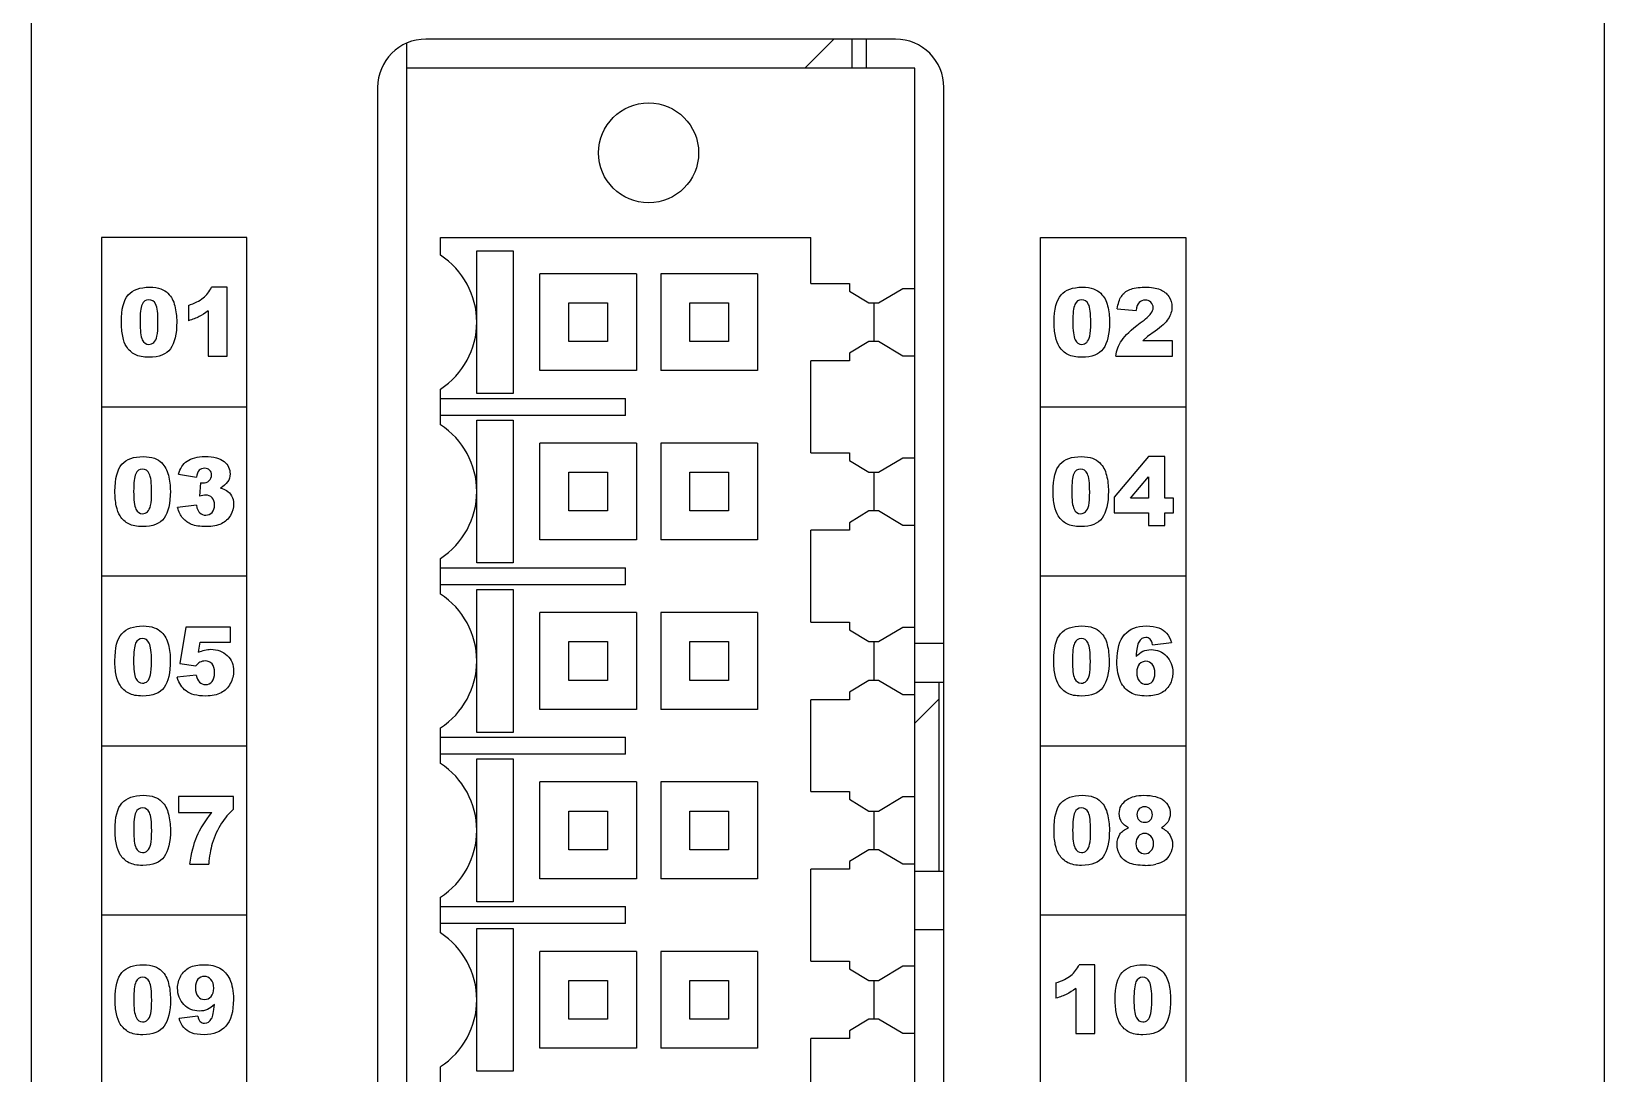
# Model space of a CAD drawing. Header units: millimetres. Extents: x 110 to 143, y 36 to 166.
# Drawn here: x 110.25 to 142.75, y 100.93 to 122.46 of the extents above; entities that cross this region are included whole.
import ezdxf

# ---------------------------------------------------------------- set-up
doc = ezdxf.new("R2010")
doc.units = ezdxf.units.MM
doc.header["$LTSCALE"] = 16.335
doc.layers.get('0').update_dxf_attribs({"linetype": 'CONTINUOUS'})

msp = doc.modelspace()

# ---------------------------------------------------------------- linework, layer by layer
at = {"linetype": 'Continuous'}
for p, q in [((110.246, 41.953), (110.246, 127.853)), ((142.746, 41.953), (142.746, 127.853)), ((117.996, 122.219), (117.996, 121.703)), ((128.096, 122.303), (118.396, 122.303)), ((126.225, 121.703), (126.825, 122.303)), ((127.196, 122.303), (127.196, 121.703)), ((127.496, 121.703), (127.496, 122.303)), ((117.996, 121.703), (117.996, 51.703)), ((128.496, 121.703), (117.996, 121.703)), ((128.496, 51.703), (128.496, 121.703)), ((117.396, 121.303), (117.396, 52.103)), ((129.096, 52.103), (129.096, 121.303)), ((111.696, 118.203), (111.696, 55.203)), ((114.696, 118.203), (111.696, 118.203)), ((114.696, 55.203), (114.696, 118.203)), ((118.696, 117.836), (118.696, 118.203)), ((118.696, 118.203), (126.346, 118.203)), ((126.346, 117.253), (126.346, 118.203)), ((131.096, 55.203), (131.096, 118.203)), ((131.096, 118.203), (134.096, 118.203)), ((134.096, 118.203), (134.096, 55.203)), ((119.446, 116.457), (119.446, 117.928)), ((119.446, 117.928), (120.197, 117.928)), ((120.197, 117.928), (120.197, 114.978)), ((120.746, 115.453), (120.746, 117.453)), ((122.746, 117.453), (120.746, 117.453)), ((122.746, 117.453), (122.746, 115.453)), ((123.246, 117.453), (123.246, 115.453)), ((125.246, 117.453), (123.246, 117.453)), ((125.246, 117.453), (125.246, 115.453)), ((114.289, 117.177), (113.967, 117.177)), ((114.289, 115.753), (114.289, 117.177)), ((126.346, 117.253), (127.146, 117.253)), ((127.146, 117.253), (127.146, 117.095)), ((127.146, 117.095), (127.549, 116.853)), ((127.746, 116.853), (128.246, 117.153)), ((128.246, 117.153), (128.496, 117.153)), ((113.487, 116.801), (113.487, 116.483)), ((113.895, 116.686), (113.895, 115.753)), ((121.346, 116.053), (121.346, 116.853)), ((121.346, 116.853), (122.146, 116.853)), ((122.146, 116.853), (122.146, 116.053)), ((123.846, 116.053), (123.846, 116.853)), ((123.846, 116.853), (124.646, 116.853)), ((124.646, 116.853), (124.646, 116.053)), ((127.549, 116.853), (127.746, 116.853)), ((127.646, 116.853), (127.646, 116.053)), ((132.679, 116.73), (133.069, 116.698)), ((119.446, 114.978), (119.446, 116.449)), ((122.146, 116.053), (121.346, 116.053)), ((124.646, 116.053), (123.846, 116.053)), ((127.549, 116.053), (127.146, 115.811)), ((127.746, 116.053), (127.549, 116.053)), ((128.246, 115.752), (127.746, 116.053)), ((133.303, 116.155), (133.21, 116.07)), ((133.817, 116.07), (133.21, 116.07)), ((133.46, 116.269), (133.303, 116.155)), ((133.817, 115.753), (133.817, 116.07)), ((113.895, 115.753), (114.289, 115.753)), ((127.146, 115.811), (127.146, 115.653)), ((128.496, 115.752), (128.246, 115.752)), ((132.65, 115.753), (133.817, 115.753)), ((122.746, 115.453), (120.746, 115.453)), ((125.246, 115.453), (123.246, 115.453)), ((126.346, 113.753), (126.346, 115.653)), ((127.146, 115.653), (126.346, 115.653)), ((118.696, 114.336), (118.696, 115.07)), ((118.696, 114.878), (122.521, 114.878)), ((120.197, 114.978), (119.446, 114.978)), ((122.521, 114.528), (122.521, 114.878)), ((111.696, 114.703), (114.696, 114.703)), ((122.521, 114.528), (118.696, 114.528)), ((119.446, 112.957), (119.446, 114.428)), ((119.446, 114.428), (120.197, 114.428)), ((120.197, 114.428), (120.197, 111.478)), ((131.096, 114.703), (134.096, 114.703)), ((120.746, 111.953), (120.746, 113.953)), ((122.746, 113.953), (120.746, 113.953)), ((122.746, 113.953), (122.746, 111.953)), ((123.246, 113.953), (123.246, 111.953)), ((125.246, 113.953), (123.246, 113.953)), ((125.246, 113.953), (125.246, 111.953)), ((126.346, 113.753), (127.146, 113.753)), ((127.146, 113.753), (127.146, 113.595)), ((127.146, 113.595), (127.549, 113.353)), ((127.746, 113.353), (128.246, 113.653)), ((128.246, 113.653), (128.496, 113.653)), ((133.325, 113.677), (132.616, 112.835)), ((133.664, 113.677), (133.325, 113.677)), ((133.664, 112.816), (133.664, 113.677)), ((113.285, 113.314), (113.653, 113.248)), ((113.737, 113.135), (113.717, 112.857)), ((113.737, 113.135), (113.787, 113.131)), ((121.346, 112.553), (121.346, 113.353)), ((121.346, 113.353), (122.146, 113.353)), ((122.146, 113.353), (122.146, 112.553)), ((123.846, 112.553), (123.846, 113.353)), ((123.846, 113.353), (124.646, 113.353)), ((124.646, 113.353), (124.646, 112.553)), ((127.549, 113.353), (127.746, 113.353)), ((127.646, 113.353), (127.646, 112.553)), ((132.95, 112.816), (133.325, 113.257)), ((133.325, 113.257), (133.325, 112.816)), ((119.446, 111.478), (119.446, 112.949)), ((132.616, 112.835), (132.616, 112.515)), ((133.325, 112.816), (132.95, 112.816)), ((133.84, 112.816), (133.664, 112.816)), ((133.84, 112.515), (133.84, 112.816)), ((113.653, 112.674), (113.264, 112.623)), ((122.146, 112.553), (121.346, 112.553)), ((124.646, 112.553), (123.846, 112.553)), ((127.549, 112.553), (127.146, 112.311)), ((127.746, 112.553), (127.549, 112.553)), ((128.246, 112.252), (127.746, 112.553)), ((132.616, 112.515), (133.325, 112.515)), ((133.325, 112.515), (133.325, 112.253)), ((133.664, 112.253), (133.664, 112.515)), ((133.664, 112.515), (133.84, 112.515)), ((126.346, 110.253), (126.346, 112.153)), ((127.146, 112.153), (126.346, 112.153)), ((127.146, 112.311), (127.146, 112.153)), ((128.496, 112.252), (128.246, 112.252)), ((133.325, 112.253), (133.664, 112.253)), ((122.746, 111.953), (120.746, 111.953)), ((125.246, 111.953), (123.246, 111.953)), ((118.696, 110.836), (118.696, 111.57)), ((120.197, 111.478), (119.446, 111.478)), ((114.696, 111.203), (111.696, 111.203)), ((118.696, 111.378), (122.521, 111.378)), ((122.521, 111.028), (122.521, 111.378)), ((134.096, 111.203), (131.096, 111.203)), ((122.521, 111.028), (118.696, 111.028)), ((119.446, 109.457), (119.446, 110.928)), ((119.446, 110.928), (120.197, 110.928)), ((120.197, 110.928), (120.197, 107.978)), ((120.746, 108.453), (120.746, 110.453)), ((122.746, 110.453), (120.746, 110.453)), ((122.746, 110.453), (122.746, 108.453)), ((123.246, 110.453), (123.246, 108.453)), ((125.246, 110.453), (123.246, 110.453)), ((125.246, 110.453), (125.246, 108.453)), ((126.346, 110.253), (127.146, 110.253)), ((127.146, 110.253), (127.146, 110.095)), ((113.432, 110.153), (113.309, 109.4)), ((114.355, 110.153), (113.432, 110.153)), ((114.355, 109.843), (114.355, 110.153)), ((121.346, 109.053), (121.346, 109.853)), ((121.346, 109.853), (122.146, 109.853)), ((122.146, 109.853), (122.146, 109.053)), ((123.846, 109.053), (123.846, 109.853)), ((123.846, 109.853), (124.646, 109.853)), ((124.646, 109.853), (124.646, 109.053)), ((127.146, 110.095), (127.549, 109.853)), ((127.549, 109.853), (127.746, 109.853)), ((127.646, 109.853), (127.646, 109.053)), ((127.746, 109.853), (128.246, 110.153)), ((128.246, 110.153), (128.496, 110.153)), ((113.696, 109.632), (113.73, 109.843)), ((113.73, 109.843), (114.355, 109.843)), ((129.096, 109.813), (128.496, 109.813)), ((133.409, 109.79), (133.796, 109.838)), ((113.309, 109.4), (113.64, 109.353)), ((119.446, 107.978), (119.446, 109.449)), ((113.651, 109.159), (113.258, 109.116)), ((122.146, 109.053), (121.346, 109.053)), ((124.646, 109.053), (123.846, 109.053)), ((127.549, 109.053), (127.146, 108.811)), ((127.746, 109.053), (127.549, 109.053)), ((128.246, 108.752), (127.746, 109.053)), ((128.496, 109.013), (129.096, 109.013)), ((128.996, 105.113), (128.996, 109.013)), ((126.346, 106.753), (126.346, 108.653)), ((127.146, 108.653), (126.346, 108.653)), ((127.146, 108.811), (127.146, 108.653)), ((128.496, 108.752), (128.246, 108.752)), ((128.496, 108.169), (128.996, 108.669)), ((122.746, 108.453), (120.746, 108.453)), ((125.246, 108.453), (123.246, 108.453)), ((118.696, 107.336), (118.696, 108.07)), ((120.197, 107.978), (119.446, 107.978)), ((111.696, 107.703), (114.696, 107.703)), ((118.696, 107.878), (122.521, 107.878)), ((122.521, 107.528), (122.521, 107.878)), ((131.096, 107.703), (134.096, 107.703)), ((122.521, 107.528), (118.696, 107.528)), ((119.446, 105.957), (119.446, 107.428)), ((119.446, 107.428), (120.197, 107.428)), ((120.197, 107.428), (120.197, 104.478)), ((120.746, 104.953), (120.746, 106.953)), ((122.746, 106.953), (120.746, 106.953)), ((122.746, 106.953), (122.746, 104.953)), ((123.246, 106.953), (123.246, 104.953)), ((125.246, 106.953), (123.246, 106.953)), ((125.246, 106.953), (125.246, 104.953)), ((113.284, 106.653), (113.284, 106.324)), ((114.419, 106.653), (113.284, 106.653)), ((114.419, 106.39), (114.419, 106.653)), ((126.346, 106.753), (127.146, 106.753)), ((127.146, 106.753), (127.146, 106.595)), ((127.746, 106.353), (128.246, 106.653)), ((128.246, 106.653), (128.496, 106.653)), ((113.284, 106.324), (113.975, 106.324)), ((121.346, 105.553), (121.346, 106.353)), ((121.346, 106.353), (122.146, 106.353)), ((122.146, 106.353), (122.146, 105.553)), ((123.846, 105.553), (123.846, 106.353)), ((123.846, 106.353), (124.646, 106.353)), ((124.646, 106.353), (124.646, 105.553)), ((127.146, 106.595), (127.549, 106.353)), ((127.549, 106.353), (127.746, 106.353)), ((127.646, 106.353), (127.646, 105.553)), ((119.446, 104.478), (119.446, 105.949)), ((122.146, 105.553), (121.346, 105.553)), ((124.646, 105.553), (123.846, 105.553)), ((127.549, 105.553), (127.146, 105.311)), ((127.146, 105.311), (127.146, 105.153)), ((127.746, 105.553), (127.549, 105.553)), ((128.246, 105.252), (127.746, 105.553)), ((113.52, 105.253), (113.907, 105.253)), ((126.346, 103.253), (126.346, 105.153)), ((127.146, 105.153), (126.346, 105.153)), ((128.496, 105.252), (128.246, 105.252)), ((128.496, 105.113), (129.096, 105.113)), ((122.746, 104.953), (120.746, 104.953)), ((125.246, 104.953), (123.246, 104.953)), ((118.696, 103.836), (118.696, 104.57)), ((118.696, 104.378), (122.521, 104.378)), ((120.197, 104.478), (119.446, 104.478)), ((122.521, 104.028), (122.521, 104.378)), ((114.696, 104.203), (111.696, 104.203)), ((122.521, 104.028), (118.696, 104.028)), ((134.096, 104.203), (131.096, 104.203)), ((119.446, 102.457), (119.446, 103.928)), ((119.446, 103.928), (120.197, 103.928)), ((120.197, 103.928), (120.197, 100.978)), ((128.496, 103.903), (129.096, 103.903)), ((120.746, 101.453), (120.746, 103.453)), ((122.746, 103.453), (120.746, 103.453)), ((122.746, 103.453), (122.746, 101.453)), ((123.246, 103.453), (123.246, 101.453)), ((125.246, 103.453), (123.246, 103.453)), ((125.246, 103.453), (125.246, 101.453)), ((126.346, 103.253), (127.146, 103.253)), ((127.146, 103.253), (127.146, 103.095)), ((127.146, 103.095), (127.549, 102.853)), ((127.746, 102.853), (128.246, 103.153)), ((128.246, 103.153), (128.496, 103.153)), ((132.213, 103.177), (131.892, 103.177)), ((132.213, 101.753), (132.213, 103.177)), ((121.346, 102.053), (121.346, 102.853)), ((121.346, 102.853), (122.146, 102.853)), ((122.146, 102.853), (122.146, 102.053)), ((123.846, 102.053), (123.846, 102.853)), ((123.846, 102.853), (124.646, 102.853)), ((124.646, 102.853), (124.646, 102.053)), ((127.549, 102.853), (127.746, 102.853)), ((127.646, 102.853), (127.646, 102.053)), ((131.411, 102.801), (131.411, 102.483)), ((119.446, 100.978), (119.446, 102.449)), ((131.82, 102.686), (131.82, 101.753)), ((113.681, 102.116), (113.295, 102.067)), ((122.146, 102.053), (121.346, 102.053)), ((124.646, 102.053), (123.846, 102.053)), ((127.549, 102.053), (127.146, 101.811)), ((127.746, 102.053), (127.549, 102.053)), ((128.246, 101.752), (127.746, 102.053)), ((127.146, 101.811), (127.146, 101.653)), ((128.496, 101.752), (128.246, 101.752)), ((131.82, 101.753), (132.213, 101.753)), ((122.746, 101.453), (120.746, 101.453)), ((125.246, 101.453), (123.246, 101.453)), ((126.346, 99.753), (126.346, 101.653)), ((127.146, 101.653), (126.346, 101.653)), ((118.696, 100.336), (118.696, 101.07)), ((120.197, 100.978), (119.446, 100.978))]:
    msp.add_line(p, q, dxfattribs=at)
msp.add_circle((122.996, 119.953), 1.033, dxfattribs=at)
for centre, radius, start, end in [((118.396, 121.303), 1, 90, 180), ((128.096, 121.303), 1, 0, 90), ((117.796, 116.453), 1.65, 303.0557, 56.9443), ((117.796, 112.953), 1.65, 303.0557, 56.9443), ((117.796, 109.453), 1.65, 303.0557, 56.9443), ((117.796, 105.953), 1.65, 303.0557, 56.9443), ((133.256, 106.3), 1.071, 270.0061, 282.0044), ((117.796, 102.453), 1.65, 303.0557, 56.9443)]:
    msp.add_arc(centre, radius, start, end, dxfattribs=at)
for points in [[(112.103, 116.459), (112.103, 116.724), (112.151, 116.91), (112.246, 117.017)], [(112.246, 117.017), (112.342, 117.123), (112.488, 117.177), (112.684, 117.177)], [(112.684, 117.177), (112.778, 117.177), (112.855, 117.164), (112.916, 117.141)], [(112.916, 117.141), (112.977, 117.119), (113.026, 117.088), (113.065, 117.051)], [(113.065, 117.051), (113.103, 117.013), (113.132, 116.974), (113.154, 116.933)], [(113.795, 116.955), (113.868, 117.014), (113.925, 117.089), (113.967, 117.177)], [(131.374, 116.459), (131.374, 116.724), (131.422, 116.91), (131.518, 117.017)], [(131.518, 117.017), (131.613, 117.123), (131.759, 117.177), (131.956, 117.177)], [(131.956, 117.177), (132.05, 117.177), (132.127, 117.164), (132.188, 117.141)], [(132.188, 117.141), (132.248, 117.119), (132.298, 117.088), (132.336, 117.051)], [(132.336, 117.051), (132.374, 117.013), (132.404, 116.974), (132.426, 116.933)], [(132.763, 116.986), (132.803, 117.047), (132.86, 117.095), (132.935, 117.127)], [(132.935, 117.127), (133.009, 117.16), (133.112, 117.177), (133.243, 117.177)], [(133.243, 117.177), (133.38, 117.177), (133.486, 117.161), (133.562, 117.13)], [(133.562, 117.13), (133.639, 117.098), (133.698, 117.051), (133.742, 116.986)], [(112.532, 116.82), (112.503, 116.755), (112.489, 116.633), (112.489, 116.458)], [(112.671, 116.918), (112.606, 116.918), (112.56, 116.885), (112.532, 116.82)], [(112.812, 116.822), (112.781, 116.886), (112.734, 116.918), (112.671, 116.918)], [(112.86, 116.447), (112.86, 116.632), (112.844, 116.758), (112.812, 116.822)], [(113.154, 116.933), (113.176, 116.892), (113.194, 116.844), (113.208, 116.79)], [(113.208, 116.79), (113.234, 116.685), (113.247, 116.576), (113.247, 116.463)], [(113.487, 116.801), (113.618, 116.844), (113.722, 116.895), (113.795, 116.955)], [(113.895, 116.686), (113.831, 116.637), (113.769, 116.598), (113.71, 116.568)], [(131.803, 116.82), (131.775, 116.755), (131.76, 116.633), (131.76, 116.458)], [(131.943, 116.918), (131.878, 116.918), (131.832, 116.885), (131.803, 116.82)], [(132.084, 116.822), (132.052, 116.886), (132.006, 116.918), (131.943, 116.918)], [(132.132, 116.447), (132.132, 116.632), (132.115, 116.758), (132.084, 116.822)], [(132.426, 116.933), (132.448, 116.892), (132.466, 116.844), (132.479, 116.79)], [(132.479, 116.79), (132.505, 116.685), (132.518, 116.576), (132.518, 116.463)], [(132.679, 116.73), (132.694, 116.839), (132.722, 116.925), (132.763, 116.986)], [(133.132, 116.863), (133.1, 116.832), (133.079, 116.777), (133.069, 116.698)], [(133.254, 116.91), (133.204, 116.91), (133.163, 116.894), (133.132, 116.863)], [(133.372, 116.865), (133.341, 116.895), (133.302, 116.91), (133.254, 116.91)], [(133.42, 116.756), (133.42, 116.798), (133.404, 116.834), (133.372, 116.865)], [(133.372, 116.631), (133.404, 116.674), (133.42, 116.716), (133.42, 116.756)], [(133.808, 116.769), (133.808, 116.683), (133.782, 116.602), (133.732, 116.524)], [(133.742, 116.986), (133.786, 116.921), (133.808, 116.849), (133.808, 116.769)], [(112.131, 116.162), (112.111, 116.251), (112.103, 116.35), (112.103, 116.459)], [(112.489, 116.458), (112.489, 116.279), (112.504, 116.157), (112.535, 116.092)], [(112.839, 116.167), (112.853, 116.227), (112.86, 116.32), (112.86, 116.447)], [(113.247, 116.463), (113.247, 116.209), (113.204, 116.023), (113.118, 115.906)], [(113.71, 116.568), (113.651, 116.538), (113.576, 116.509), (113.487, 116.483)], [(131.402, 116.162), (131.383, 116.251), (131.374, 116.35), (131.374, 116.459)], [(131.76, 116.458), (131.76, 116.279), (131.775, 116.157), (131.807, 116.092)], [(132.111, 116.167), (132.124, 116.227), (132.132, 116.32), (132.132, 116.447)], [(132.518, 116.463), (132.518, 116.209), (132.475, 116.023), (132.39, 115.906)], [(132.772, 116.078), (132.839, 116.179), (132.966, 116.299), (133.154, 116.438)], [(133.154, 116.438), (133.267, 116.522), (133.34, 116.587), (133.372, 116.631)], [(133.732, 116.524), (133.683, 116.446), (133.592, 116.361), (133.46, 116.269)], [(112.209, 115.95), (112.175, 116.002), (112.15, 116.072), (112.131, 116.162)], [(112.535, 116.092), (112.567, 116.027), (112.613, 115.995), (112.673, 115.995)], [(112.673, 115.995), (112.712, 115.995), (112.746, 116.008), (112.775, 116.036)], [(112.775, 116.036), (112.804, 116.063), (112.826, 116.107), (112.839, 116.167)], [(131.481, 115.95), (131.447, 116.002), (131.421, 116.072), (131.402, 116.162)], [(131.807, 116.092), (131.839, 116.027), (131.884, 115.995), (131.945, 115.995)], [(131.945, 115.995), (131.984, 115.995), (132.018, 116.008), (132.047, 116.036)], [(132.047, 116.036), (132.075, 116.063), (132.097, 116.107), (132.111, 116.167)], [(132.65, 115.753), (132.664, 115.868), (132.704, 115.976), (132.772, 116.078)], [(112.388, 115.785), (112.316, 115.823), (112.256, 115.878), (112.209, 115.95)], [(112.674, 115.729), (112.556, 115.729), (112.461, 115.748), (112.388, 115.785)], [(113.118, 115.906), (113.032, 115.787), (112.884, 115.729), (112.674, 115.729)], [(131.66, 115.785), (131.587, 115.823), (131.527, 115.878), (131.481, 115.95)], [(131.945, 115.729), (131.827, 115.729), (131.733, 115.748), (131.66, 115.785)], [(132.39, 115.906), (132.304, 115.787), (132.156, 115.729), (131.945, 115.729)], [(111.971, 112.959), (111.971, 113.224), (112.019, 113.41), (112.115, 113.517)], [(112.115, 113.517), (112.21, 113.623), (112.356, 113.677), (112.553, 113.677)], [(112.553, 113.677), (112.646, 113.677), (112.724, 113.664), (112.785, 113.641)], [(112.785, 113.641), (112.845, 113.619), (112.895, 113.588), (112.933, 113.551)], [(112.933, 113.551), (112.971, 113.513), (113.001, 113.474), (113.022, 113.433)], [(113.022, 113.433), (113.044, 113.392), (113.063, 113.344), (113.076, 113.29)], [(113.285, 113.314), (113.316, 113.43), (113.374, 113.52), (113.461, 113.583)], [(113.461, 113.583), (113.548, 113.645), (113.671, 113.677), (113.83, 113.677)], [(113.823, 113.435), (113.777, 113.435), (113.74, 113.421), (113.711, 113.393)], [(113.927, 113.397), (113.902, 113.422), (113.867, 113.435), (113.823, 113.435)], [(113.83, 113.677), (114.013, 113.677), (114.145, 113.642), (114.226, 113.574)], [(114.226, 113.574), (114.308, 113.506), (114.349, 113.421), (114.349, 113.318)], [(131.352, 112.959), (131.352, 113.224), (131.4, 113.41), (131.495, 113.517)], [(131.495, 113.517), (131.591, 113.623), (131.737, 113.677), (131.934, 113.677)], [(131.934, 113.677), (132.027, 113.677), (132.104, 113.664), (132.166, 113.641)], [(132.166, 113.641), (132.226, 113.619), (132.275, 113.588), (132.314, 113.551)], [(132.314, 113.551), (132.352, 113.513), (132.381, 113.474), (132.403, 113.433)], [(132.403, 113.433), (132.425, 113.392), (132.443, 113.344), (132.457, 113.29)], [(112.4, 113.32), (112.371, 113.255), (112.357, 113.133), (112.357, 112.958)], [(112.539, 113.418), (112.474, 113.418), (112.428, 113.385), (112.4, 113.32)], [(112.681, 113.322), (112.649, 113.386), (112.602, 113.418), (112.539, 113.418)], [(112.728, 112.947), (112.728, 113.132), (112.712, 113.258), (112.681, 113.322)], [(113.076, 113.29), (113.102, 113.185), (113.115, 113.076), (113.115, 112.963)], [(113.711, 113.393), (113.682, 113.365), (113.662, 113.317), (113.653, 113.248)], [(113.787, 113.131), (113.838, 113.131), (113.88, 113.147), (113.914, 113.179)], [(113.914, 113.179), (113.949, 113.212), (113.966, 113.25), (113.966, 113.295)], [(113.966, 113.295), (113.966, 113.337), (113.953, 113.371), (113.927, 113.397)], [(114.299, 113.154), (114.266, 113.104), (114.216, 113.061), (114.149, 113.025)], [(114.349, 113.318), (114.349, 113.257), (114.332, 113.202), (114.299, 113.154)], [(131.781, 113.32), (131.752, 113.255), (131.738, 113.133), (131.738, 112.958)], [(131.92, 113.418), (131.855, 113.418), (131.809, 113.385), (131.781, 113.32)], [(132.062, 113.322), (132.03, 113.386), (131.983, 113.418), (131.92, 113.418)], [(132.109, 112.947), (132.109, 113.132), (132.093, 113.258), (132.062, 113.322)], [(132.457, 113.29), (132.483, 113.185), (132.496, 113.076), (132.496, 112.963)], [(111.999, 112.662), (111.98, 112.751), (111.971, 112.85), (111.971, 112.959)], [(112.357, 112.958), (112.357, 112.779), (112.372, 112.657), (112.404, 112.592)], [(112.707, 112.667), (112.721, 112.727), (112.728, 112.82), (112.728, 112.947)], [(113.115, 112.963), (113.115, 112.709), (113.072, 112.523), (112.986, 112.406)], [(113.843, 112.88), (113.812, 112.88), (113.77, 112.873), (113.717, 112.857)], [(113.978, 112.827), (113.945, 112.862), (113.9, 112.88), (113.843, 112.88)], [(114.029, 112.676), (114.029, 112.741), (114.012, 112.791), (113.978, 112.827)], [(114.149, 113.025), (114.203, 113.011), (114.245, 112.995), (114.273, 112.977)], [(114.273, 112.977), (114.319, 112.949), (114.356, 112.911), (114.381, 112.864)], [(114.381, 112.864), (114.407, 112.817), (114.421, 112.762), (114.421, 112.697)], [(131.38, 112.662), (131.361, 112.751), (131.352, 112.85), (131.352, 112.959)], [(131.738, 112.958), (131.738, 112.779), (131.753, 112.657), (131.785, 112.592)], [(132.088, 112.667), (132.102, 112.727), (132.109, 112.82), (132.109, 112.947)], [(132.496, 112.963), (132.496, 112.709), (132.453, 112.523), (132.367, 112.406)], [(112.077, 112.45), (112.044, 112.502), (112.018, 112.572), (111.999, 112.662)], [(112.257, 112.285), (112.184, 112.323), (112.124, 112.378), (112.077, 112.45)], [(112.404, 112.592), (112.435, 112.527), (112.481, 112.495), (112.541, 112.495)], [(112.541, 112.495), (112.58, 112.495), (112.615, 112.508), (112.643, 112.536)], [(112.643, 112.536), (112.672, 112.563), (112.694, 112.607), (112.707, 112.667)], [(113.373, 112.405), (113.325, 112.462), (113.289, 112.535), (113.264, 112.623)], [(113.653, 112.674), (113.668, 112.596), (113.691, 112.541), (113.723, 112.511)], [(113.723, 112.511), (113.756, 112.48), (113.797, 112.466), (113.847, 112.466)], [(113.847, 112.466), (113.898, 112.466), (113.942, 112.485), (113.977, 112.523)], [(113.977, 112.523), (114.011, 112.561), (114.029, 112.612), (114.029, 112.676)], [(114.356, 112.462), (114.314, 112.388), (114.253, 112.329), (114.172, 112.29)], [(114.421, 112.697), (114.421, 112.615), (114.399, 112.537), (114.356, 112.462)], [(131.458, 112.45), (131.425, 112.502), (131.399, 112.572), (131.38, 112.662)], [(131.637, 112.285), (131.565, 112.323), (131.505, 112.378), (131.458, 112.45)], [(131.785, 112.592), (131.816, 112.527), (131.862, 112.495), (131.922, 112.495)], [(131.922, 112.495), (131.961, 112.495), (131.996, 112.508), (132.024, 112.536)], [(132.024, 112.536), (132.053, 112.563), (132.075, 112.607), (132.088, 112.667)], [(112.542, 112.229), (112.424, 112.229), (112.329, 112.248), (112.257, 112.285)], [(112.986, 112.406), (112.9, 112.287), (112.752, 112.229), (112.542, 112.229)], [(113.554, 112.274), (113.481, 112.304), (113.421, 112.347), (113.373, 112.405)], [(113.856, 112.229), (113.728, 112.229), (113.628, 112.244), (113.554, 112.274)], [(114.172, 112.29), (114.092, 112.25), (113.986, 112.229), (113.856, 112.229)], [(131.923, 112.229), (131.805, 112.229), (131.71, 112.248), (131.637, 112.285)], [(132.367, 112.406), (132.281, 112.287), (132.133, 112.229), (131.923, 112.229)], [(112.113, 110.017), (112.208, 110.123), (112.354, 110.177), (112.551, 110.177)], [(112.551, 110.177), (112.645, 110.177), (112.722, 110.164), (112.783, 110.141)], [(131.509, 110.017), (131.605, 110.123), (131.751, 110.177), (131.947, 110.177)], [(131.947, 110.177), (132.041, 110.177), (132.118, 110.164), (132.179, 110.141)], [(132.831, 110), (132.938, 110.118), (133.085, 110.177), (133.274, 110.177)], [(133.274, 110.177), (133.385, 110.177), (133.472, 110.163), (133.537, 110.138)], [(111.97, 109.459), (111.97, 109.724), (112.017, 109.91), (112.113, 110.017)], [(112.538, 109.918), (112.473, 109.918), (112.427, 109.885), (112.398, 109.82)], [(112.679, 109.822), (112.648, 109.886), (112.601, 109.918), (112.538, 109.918)], [(112.783, 110.141), (112.843, 110.119), (112.893, 110.088), (112.931, 110.051)], [(112.931, 110.051), (112.969, 110.013), (112.999, 109.974), (113.021, 109.933)], [(113.021, 109.933), (113.043, 109.892), (113.061, 109.844), (113.075, 109.79)], [(131.366, 109.459), (131.366, 109.724), (131.414, 109.91), (131.509, 110.017)], [(131.934, 109.918), (131.869, 109.918), (131.823, 109.885), (131.795, 109.82)], [(132.075, 109.822), (132.044, 109.886), (131.997, 109.918), (131.934, 109.918)], [(132.179, 110.141), (132.24, 110.119), (132.289, 110.088), (132.327, 110.051)], [(132.327, 110.051), (132.366, 110.013), (132.395, 109.974), (132.417, 109.933)], [(132.417, 109.933), (132.439, 109.892), (132.457, 109.844), (132.471, 109.79)], [(132.672, 109.445), (132.672, 109.697), (132.725, 109.883), (132.831, 110)], [(133.27, 109.938), (133.207, 109.938), (133.157, 109.906), (133.123, 109.843)], [(133.358, 109.904), (133.334, 109.927), (133.304, 109.938), (133.27, 109.938)], [(133.409, 109.79), (133.399, 109.844), (133.382, 109.882), (133.358, 109.904)], [(133.537, 110.138), (133.602, 110.112), (133.656, 110.075), (133.699, 110.025)], [(133.699, 110.025), (133.741, 109.975), (133.773, 109.912), (133.796, 109.838)], [(112.398, 109.82), (112.37, 109.755), (112.355, 109.633), (112.355, 109.458)], [(112.727, 109.447), (112.727, 109.632), (112.711, 109.758), (112.679, 109.822)], [(113.075, 109.79), (113.1, 109.685), (113.114, 109.576), (113.114, 109.463)], [(113.696, 109.632), (113.739, 109.653), (113.782, 109.668), (113.824, 109.678)], [(113.824, 109.678), (113.866, 109.688), (113.908, 109.694), (113.95, 109.694)], [(113.95, 109.694), (114.09, 109.694), (114.203, 109.651), (114.291, 109.566)], [(114.291, 109.566), (114.378, 109.482), (114.422, 109.375), (114.422, 109.247)], [(131.795, 109.82), (131.766, 109.755), (131.752, 109.633), (131.752, 109.458)], [(132.123, 109.447), (132.123, 109.632), (132.107, 109.758), (132.075, 109.822)], [(132.471, 109.79), (132.496, 109.685), (132.51, 109.576), (132.51, 109.463)], [(133.123, 109.843), (133.097, 109.797), (133.078, 109.698), (133.067, 109.548)], [(133.067, 109.548), (133.112, 109.595), (133.16, 109.63), (133.21, 109.653)], [(133.21, 109.653), (133.259, 109.675), (133.315, 109.687), (133.38, 109.687)], [(133.38, 109.687), (133.504, 109.687), (133.61, 109.642), (133.696, 109.553)], [(133.696, 109.553), (133.782, 109.463), (133.826, 109.351), (133.826, 109.214)], [(111.997, 109.162), (111.978, 109.251), (111.97, 109.35), (111.97, 109.459)], [(112.355, 109.458), (112.355, 109.279), (112.371, 109.157), (112.402, 109.092)], [(112.706, 109.167), (112.719, 109.227), (112.727, 109.32), (112.727, 109.447)], [(113.114, 109.463), (113.114, 109.209), (113.071, 109.023), (112.985, 108.906)], [(113.726, 109.426), (113.699, 109.412), (113.67, 109.387), (113.64, 109.353)], [(113.835, 109.453), (113.796, 109.453), (113.76, 109.443), (113.726, 109.426)], [(113.976, 109.394), (113.941, 109.433), (113.894, 109.453), (113.835, 109.453)], [(114.03, 109.211), (114.03, 109.294), (114.012, 109.356), (113.976, 109.394)], [(113.977, 109.027), (114.012, 109.068), (114.03, 109.129), (114.03, 109.211)], [(114.422, 109.247), (114.422, 109.156), (114.399, 109.069), (114.354, 108.986)], [(131.393, 109.162), (131.374, 109.251), (131.366, 109.35), (131.366, 109.459)], [(131.752, 109.458), (131.752, 109.279), (131.767, 109.157), (131.798, 109.092)], [(132.102, 109.167), (132.115, 109.227), (132.123, 109.32), (132.123, 109.447)], [(132.51, 109.463), (132.51, 109.209), (132.467, 109.023), (132.381, 108.906)], [(132.748, 109.029), (132.697, 109.134), (132.672, 109.272), (132.672, 109.445)], [(133.134, 109.386), (133.098, 109.346), (133.08, 109.289), (133.08, 109.214)], [(133.08, 109.214), (133.08, 109.138), (133.099, 109.079), (133.137, 109.036)], [(133.271, 109.446), (133.217, 109.446), (133.171, 109.426), (133.134, 109.386)], [(133.403, 109.384), (133.367, 109.425), (133.324, 109.446), (133.271, 109.446)], [(133.457, 109.204), (133.457, 109.282), (133.439, 109.342), (133.403, 109.384)], [(133.406, 109.03), (133.44, 109.068), (133.457, 109.126), (133.457, 109.204)], [(133.826, 109.214), (133.826, 109.122), (133.804, 109.038), (133.76, 108.961)], [(112.076, 108.95), (112.042, 109.002), (112.016, 109.072), (111.997, 109.162)], [(112.255, 108.785), (112.183, 108.823), (112.122, 108.878), (112.076, 108.95)], [(112.402, 109.092), (112.434, 109.027), (112.48, 108.995), (112.54, 108.995)], [(112.54, 108.995), (112.579, 108.995), (112.613, 109.008), (112.642, 109.036)], [(112.985, 108.906), (112.899, 108.787), (112.751, 108.729), (112.541, 108.729)], [(112.642, 109.036), (112.671, 109.063), (112.693, 109.107), (112.706, 109.167)], [(113.33, 108.952), (113.301, 108.995), (113.277, 109.05), (113.258, 109.116)], [(113.441, 108.833), (113.395, 108.868), (113.358, 108.908), (113.33, 108.952)], [(113.651, 109.159), (113.661, 109.096), (113.683, 109.047), (113.718, 109.014)], [(113.718, 109.014), (113.753, 108.982), (113.795, 108.966), (113.843, 108.966)], [(113.843, 108.966), (113.897, 108.966), (113.942, 108.986), (113.977, 109.027)], [(114.354, 108.986), (114.309, 108.902), (114.245, 108.839), (114.163, 108.795)], [(131.472, 108.95), (131.438, 109.002), (131.413, 109.072), (131.393, 109.162)], [(131.651, 108.785), (131.579, 108.823), (131.519, 108.878), (131.472, 108.95)], [(131.798, 109.092), (131.83, 109.027), (131.876, 108.995), (131.936, 108.995)], [(131.936, 108.995), (131.975, 108.995), (132.009, 109.008), (132.038, 109.036)], [(132.381, 108.906), (132.295, 108.787), (132.147, 108.729), (131.937, 108.729)], [(132.038, 109.036), (132.067, 109.063), (132.089, 109.107), (132.102, 109.167)], [(132.951, 108.8), (132.866, 108.848), (132.798, 108.924), (132.748, 109.029)], [(133.137, 109.036), (133.175, 108.993), (133.222, 108.972), (133.278, 108.972)], [(133.278, 108.972), (133.328, 108.972), (133.371, 108.991), (133.406, 109.03)], [(133.76, 108.961), (133.716, 108.885), (133.656, 108.826), (133.578, 108.788)], [(112.541, 108.729), (112.422, 108.729), (112.328, 108.748), (112.255, 108.785)], [(113.609, 108.755), (113.543, 108.772), (113.487, 108.799), (113.441, 108.833)], [(113.847, 108.729), (113.754, 108.729), (113.675, 108.739), (113.609, 108.755)], [(114.163, 108.795), (114.081, 108.751), (113.975, 108.729), (113.847, 108.729)], [(131.937, 108.729), (131.818, 108.729), (131.724, 108.748), (131.651, 108.785)], [(133.288, 108.729), (133.148, 108.729), (133.035, 108.753), (132.951, 108.8)], [(133.578, 108.788), (133.501, 108.749), (133.405, 108.729), (133.288, 108.729)], [(112.116, 106.517), (112.211, 106.623), (112.357, 106.677), (112.554, 106.677)], [(112.554, 106.677), (112.648, 106.677), (112.725, 106.664), (112.786, 106.641)], [(112.786, 106.641), (112.846, 106.619), (112.896, 106.588), (112.934, 106.551)], [(131.515, 106.517), (131.61, 106.623), (131.756, 106.677), (131.953, 106.677)], [(131.953, 106.677), (132.047, 106.677), (132.124, 106.664), (132.185, 106.641)], [(132.185, 106.641), (132.245, 106.619), (132.295, 106.588), (132.333, 106.551)], [(132.884, 106.591), (132.97, 106.648), (133.084, 106.677), (133.225, 106.677)], [(133.225, 106.677), (133.412, 106.677), (133.55, 106.641), (133.639, 106.57)], [(111.972, 105.959), (111.972, 106.224), (112.02, 106.41), (112.116, 106.517)], [(112.401, 106.32), (112.373, 106.255), (112.358, 106.133), (112.358, 105.958)], [(112.541, 106.418), (112.476, 106.418), (112.43, 106.385), (112.401, 106.32)], [(112.682, 106.322), (112.651, 106.386), (112.604, 106.418), (112.541, 106.418)], [(112.73, 105.947), (112.73, 106.132), (112.714, 106.258), (112.682, 106.322)], [(112.934, 106.551), (112.972, 106.513), (113.002, 106.474), (113.024, 106.433)], [(113.024, 106.433), (113.046, 106.392), (113.064, 106.344), (113.077, 106.29)], [(113.077, 106.29), (113.103, 106.185), (113.117, 106.076), (113.117, 105.963)], [(113.663, 105.828), (113.729, 105.983), (113.833, 106.148), (113.975, 106.324)], [(114.419, 106.39), (114.32, 106.301), (114.238, 106.204), (114.172, 106.101)], [(131.372, 105.959), (131.372, 106.224), (131.419, 106.41), (131.515, 106.517)], [(131.8, 106.32), (131.772, 106.255), (131.757, 106.133), (131.757, 105.958)], [(131.94, 106.418), (131.875, 106.418), (131.829, 106.385), (131.8, 106.32)], [(132.081, 106.322), (132.05, 106.386), (132.003, 106.418), (131.94, 106.418)], [(132.129, 105.947), (132.129, 106.132), (132.113, 106.258), (132.081, 106.322)], [(132.333, 106.551), (132.371, 106.513), (132.401, 106.474), (132.423, 106.433)], [(132.423, 106.433), (132.445, 106.392), (132.463, 106.344), (132.476, 106.29)], [(132.476, 106.29), (132.502, 106.185), (132.516, 106.076), (132.516, 105.963)], [(132.719, 106.303), (132.719, 106.42), (132.773, 106.516), (132.884, 106.591)], [(132.776, 106.114), (132.738, 106.169), (132.719, 106.232), (132.719, 106.303)], [(133.129, 106.395), (133.099, 106.365), (133.085, 106.327), (133.085, 106.28)], [(133.085, 106.28), (133.085, 106.232), (133.099, 106.193), (133.13, 106.163)], [(133.244, 106.44), (133.196, 106.44), (133.158, 106.425), (133.129, 106.395)], [(133.359, 106.394), (133.328, 106.425), (133.29, 106.44), (133.244, 106.44)], [(133.404, 106.277), (133.404, 106.324), (133.388, 106.364), (133.359, 106.394)], [(133.361, 106.163), (133.389, 106.192), (133.404, 106.23), (133.404, 106.277)], [(133.639, 106.57), (133.729, 106.498), (133.774, 106.408), (133.774, 106.301)], [(133.774, 106.301), (133.774, 106.238), (133.756, 106.178), (133.721, 106.124)], [(112, 105.662), (111.981, 105.751), (111.972, 105.85), (111.972, 105.959)], [(112.358, 105.958), (112.358, 105.779), (112.374, 105.657), (112.405, 105.592)], [(113.117, 105.963), (113.117, 105.709), (113.074, 105.523), (112.988, 105.406)], [(114.172, 106.101), (114.092, 105.975), (114.028, 105.835), (113.981, 105.68)], [(131.399, 105.662), (131.38, 105.751), (131.372, 105.85), (131.372, 105.959)], [(131.757, 105.958), (131.757, 105.779), (131.773, 105.657), (131.804, 105.592)], [(132.516, 105.963), (132.516, 105.709), (132.473, 105.523), (132.387, 105.406)], [(132.733, 105.873), (132.772, 105.93), (132.83, 105.974), (132.91, 106.005)], [(132.91, 106.005), (132.849, 106.038), (132.804, 106.074), (132.776, 106.114)], [(133.13, 106.163), (133.16, 106.133), (133.2, 106.119), (133.251, 106.119)], [(133.251, 106.119), (133.295, 106.119), (133.332, 106.133), (133.361, 106.163)], [(133.721, 106.124), (133.694, 106.083), (133.652, 106.044), (133.595, 106.005)], [(133.595, 106.005), (133.67, 105.969), (133.727, 105.92), (133.764, 105.861)], [(112.079, 105.45), (112.045, 105.502), (112.019, 105.572), (112, 105.662)], [(112.645, 105.536), (112.673, 105.563), (112.695, 105.607), (112.709, 105.667)], [(112.709, 105.667), (112.722, 105.727), (112.73, 105.82), (112.73, 105.947)], [(113.52, 105.253), (113.55, 105.481), (113.598, 105.673), (113.663, 105.828)], [(113.981, 105.68), (113.945, 105.559), (113.92, 105.417), (113.907, 105.253)], [(131.478, 105.45), (131.444, 105.502), (131.418, 105.572), (131.399, 105.662)], [(132.044, 105.536), (132.072, 105.563), (132.094, 105.607), (132.108, 105.667)], [(132.108, 105.667), (132.121, 105.727), (132.129, 105.82), (132.129, 105.947)], [(132.676, 105.665), (132.676, 105.747), (132.695, 105.815), (132.733, 105.873)], [(132.737, 105.436), (132.696, 105.504), (132.676, 105.58), (132.676, 105.665)], [(133.117, 105.833), (133.081, 105.794), (133.064, 105.743), (133.064, 105.678)], [(133.064, 105.678), (133.064, 105.616), (133.082, 105.565), (133.12, 105.526)], [(133.244, 105.89), (133.196, 105.89), (133.154, 105.871), (133.117, 105.833)], [(133.373, 105.83), (133.336, 105.87), (133.293, 105.89), (133.244, 105.89)], [(133.43, 105.679), (133.43, 105.74), (133.41, 105.791), (133.373, 105.83)], [(133.374, 105.527), (133.41, 105.567), (133.43, 105.618), (133.43, 105.679)], [(133.764, 105.861), (133.801, 105.801), (133.82, 105.735), (133.82, 105.663)], [(133.82, 105.663), (133.82, 105.592), (133.804, 105.527), (133.771, 105.466)], [(112.258, 105.285), (112.185, 105.323), (112.125, 105.378), (112.079, 105.45)], [(112.405, 105.592), (112.437, 105.527), (112.482, 105.495), (112.543, 105.495)], [(112.543, 105.495), (112.582, 105.495), (112.616, 105.508), (112.645, 105.536)], [(112.988, 105.406), (112.902, 105.287), (112.754, 105.229), (112.544, 105.229)], [(131.657, 105.285), (131.584, 105.323), (131.524, 105.378), (131.478, 105.45)], [(131.804, 105.592), (131.836, 105.527), (131.881, 105.495), (131.942, 105.495)], [(131.942, 105.495), (131.981, 105.495), (132.015, 105.508), (132.044, 105.536)], [(132.387, 105.406), (132.301, 105.287), (132.153, 105.229), (131.943, 105.229)], [(132.916, 105.282), (132.837, 105.316), (132.777, 105.368), (132.737, 105.436)], [(133.12, 105.526), (133.157, 105.487), (133.2, 105.468), (133.249, 105.468)], [(133.249, 105.468), (133.295, 105.468), (133.337, 105.487), (133.374, 105.527)], [(133.653, 105.325), (133.606, 105.292), (133.548, 105.267), (133.478, 105.252)], [(133.771, 105.466), (133.739, 105.405), (133.7, 105.358), (133.653, 105.325)], [(112.544, 105.229), (112.425, 105.229), (112.331, 105.248), (112.258, 105.285)], [(131.943, 105.229), (131.824, 105.229), (131.73, 105.248), (131.657, 105.285)], [(133.256, 105.229), (133.107, 105.229), (132.994, 105.247), (132.916, 105.282)], [(112.116, 103.017), (112.212, 103.123), (112.358, 103.177), (112.555, 103.177)], [(112.555, 103.177), (112.648, 103.177), (112.725, 103.164), (112.787, 103.141)], [(112.787, 103.141), (112.847, 103.119), (112.896, 103.088), (112.935, 103.051)], [(112.935, 103.051), (112.973, 103.013), (113.002, 102.974), (113.024, 102.933)], [(113.331, 102.945), (113.375, 103.021), (113.435, 103.078), (113.512, 103.118)], [(113.512, 103.118), (113.589, 103.157), (113.686, 103.177), (113.803, 103.177)], [(113.803, 103.177), (113.942, 103.177), (114.055, 103.152), (114.14, 103.104)], [(114.14, 103.104), (114.224, 103.056), (114.292, 102.98), (114.342, 102.875)], [(131.72, 102.955), (131.792, 103.014), (131.849, 103.089), (131.892, 103.177)], [(132.78, 103.017), (132.875, 103.123), (133.021, 103.177), (133.218, 103.177)], [(133.218, 103.177), (133.312, 103.177), (133.389, 103.164), (133.45, 103.141)], [(133.45, 103.141), (133.51, 103.119), (133.56, 103.088), (133.598, 103.051)], [(133.598, 103.051), (133.636, 103.013), (133.666, 102.974), (133.688, 102.933)], [(111.973, 102.459), (111.973, 102.724), (112.021, 102.91), (112.116, 103.017)], [(112.402, 102.82), (112.373, 102.755), (112.359, 102.633), (112.359, 102.458)], [(112.541, 102.918), (112.476, 102.918), (112.43, 102.885), (112.402, 102.82)], [(112.683, 102.822), (112.651, 102.886), (112.604, 102.918), (112.541, 102.918)], [(112.73, 102.447), (112.73, 102.632), (112.714, 102.758), (112.683, 102.822)], [(113.024, 102.933), (113.046, 102.892), (113.065, 102.844), (113.078, 102.79)], [(113.078, 102.79), (113.104, 102.685), (113.117, 102.576), (113.117, 102.463)], [(113.265, 102.691), (113.265, 102.783), (113.287, 102.868), (113.331, 102.945)], [(113.685, 102.876), (113.651, 102.837), (113.635, 102.779), (113.635, 102.701)], [(113.635, 102.701), (113.635, 102.623), (113.652, 102.563), (113.687, 102.521)], [(113.814, 102.934), (113.763, 102.934), (113.72, 102.914), (113.685, 102.876)], [(113.954, 102.869), (113.915, 102.912), (113.869, 102.934), (113.814, 102.934)], [(114.011, 102.692), (114.011, 102.767), (113.992, 102.826), (113.954, 102.869)], [(114.342, 102.875), (114.393, 102.77), (114.419, 102.632), (114.419, 102.461)], [(131.411, 102.801), (131.543, 102.844), (131.646, 102.895), (131.72, 102.955)], [(132.636, 102.459), (132.636, 102.724), (132.684, 102.91), (132.78, 103.017)], [(133.065, 102.82), (133.037, 102.755), (133.022, 102.633), (133.022, 102.458)], [(133.205, 102.918), (133.14, 102.918), (133.094, 102.885), (133.065, 102.82)], [(133.346, 102.822), (133.314, 102.886), (133.268, 102.918), (133.205, 102.918)], [(133.394, 102.447), (133.394, 102.632), (133.377, 102.758), (133.346, 102.822)], [(133.688, 102.933), (133.71, 102.892), (133.728, 102.844), (133.741, 102.79)], [(133.741, 102.79), (133.767, 102.685), (133.78, 102.576), (133.78, 102.463)], [(112.001, 102.162), (111.982, 102.251), (111.973, 102.35), (111.973, 102.459)], [(112.359, 102.458), (112.359, 102.279), (112.374, 102.157), (112.406, 102.092)], [(112.709, 102.167), (112.723, 102.227), (112.73, 102.32), (112.73, 102.447)], [(113.117, 102.463), (113.117, 102.209), (113.074, 102.023), (112.988, 101.906)], [(113.394, 102.352), (113.308, 102.441), (113.265, 102.554), (113.265, 102.691)], [(113.687, 102.521), (113.722, 102.48), (113.766, 102.46), (113.82, 102.46)], [(113.82, 102.46), (113.874, 102.46), (113.92, 102.48), (113.956, 102.52)], [(113.956, 102.52), (113.993, 102.56), (114.011, 102.617), (114.011, 102.692)], [(114.419, 102.461), (114.419, 102.207), (114.365, 102.022), (114.259, 101.905)], [(131.635, 102.568), (131.575, 102.538), (131.501, 102.509), (131.411, 102.483)], [(131.82, 102.686), (131.756, 102.637), (131.694, 102.598), (131.635, 102.568)], [(132.664, 102.162), (132.645, 102.251), (132.636, 102.35), (132.636, 102.459)], [(133.022, 102.458), (133.022, 102.279), (133.037, 102.157), (133.069, 102.092)], [(133.373, 102.167), (133.386, 102.227), (133.394, 102.32), (133.394, 102.447)], [(133.78, 102.463), (133.78, 102.209), (133.737, 102.023), (133.652, 101.906)], [(112.079, 101.95), (112.046, 102.002), (112.02, 102.072), (112.001, 102.162)], [(112.406, 102.092), (112.437, 102.027), (112.483, 101.995), (112.543, 101.995)], [(112.645, 102.036), (112.674, 102.063), (112.696, 102.107), (112.709, 102.167)], [(113.393, 101.881), (113.35, 101.931), (113.318, 101.993), (113.295, 102.067)], [(113.712, 102.219), (113.586, 102.219), (113.48, 102.263), (113.394, 102.352)], [(113.681, 102.116), (113.691, 102.061), (113.708, 102.023), (113.733, 102.001)], [(113.882, 102.252), (113.832, 102.229), (113.776, 102.219), (113.712, 102.219)], [(113.822, 101.968), (113.884, 101.968), (113.933, 101.999), (113.968, 102.063)], [(114.025, 102.357), (113.978, 102.31), (113.931, 102.274), (113.882, 102.252)], [(113.968, 102.063), (113.993, 102.108), (114.012, 102.207), (114.025, 102.357)], [(132.743, 101.95), (132.709, 102.002), (132.683, 102.072), (132.664, 102.162)], [(133.069, 102.092), (133.101, 102.027), (133.146, 101.995), (133.207, 101.995)], [(133.309, 102.036), (133.337, 102.063), (133.359, 102.107), (133.373, 102.167)], [(112.259, 101.785), (112.186, 101.823), (112.126, 101.878), (112.079, 101.95)], [(112.544, 101.729), (112.426, 101.729), (112.331, 101.748), (112.259, 101.785)], [(112.543, 101.995), (112.582, 101.995), (112.617, 102.008), (112.645, 102.036)], [(112.988, 101.906), (112.902, 101.787), (112.754, 101.729), (112.544, 101.729)], [(113.554, 101.768), (113.489, 101.793), (113.435, 101.831), (113.393, 101.881)], [(113.817, 101.729), (113.705, 101.729), (113.617, 101.742), (113.554, 101.768)], [(113.733, 102.001), (113.757, 101.978), (113.786, 101.968), (113.822, 101.968)], [(114.259, 101.905), (114.152, 101.787), (114.005, 101.729), (113.817, 101.729)], [(132.922, 101.785), (132.849, 101.823), (132.789, 101.878), (132.743, 101.95)], [(133.207, 101.729), (133.089, 101.729), (132.995, 101.748), (132.922, 101.785)], [(133.207, 101.995), (133.246, 101.995), (133.28, 102.008), (133.309, 102.036)], [(133.652, 101.906), (133.566, 101.787), (133.418, 101.729), (133.207, 101.729)]]:
    msp.add_open_spline(points, degree=3, dxfattribs=at)

doc.saveas('drawing.dxf')
